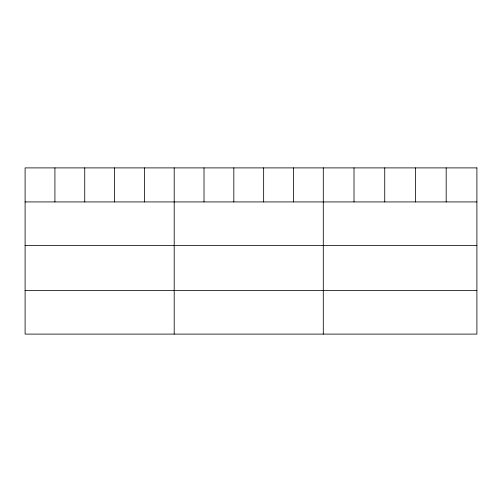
<?xml version="1.0" encoding="UTF-8"?>
<svg xmlns="http://www.w3.org/2000/svg" width="502" height="502" viewBox="0 0 502 502"><rect width="100%" height="100%" fill="white"/><g stroke="black" fill="none" stroke-linecap="round" stroke-linejoin="round"><path stroke-width="0.75" d="M25.1 201.929L476.9 201.929M25.1 245.547L476.9 245.547M25.1 290.482L476.9 290.482M446.178 167.9L446.178 201.929M415.455 167.9L415.455 201.929M384.733 167.9L384.733 201.929M354.01 167.9L354.01 201.929M323.288 167.9L323.288 334.1M293.469 167.9L293.469 201.929M263.65 167.9L263.65 201.929M233.832 167.9L233.832 201.929M204.013 167.9L204.013 201.929M174.194 167.9L174.194 334.1M144.375 167.9L144.375 201.929M114.556 167.9L114.556 201.929M84.738 167.9L84.738 201.929M54.919 167.9L54.919 201.929M476.9 167.9L25.1 167.9L25.1 334.1L476.9 334.1L476.9 167.9"/></g></svg>
